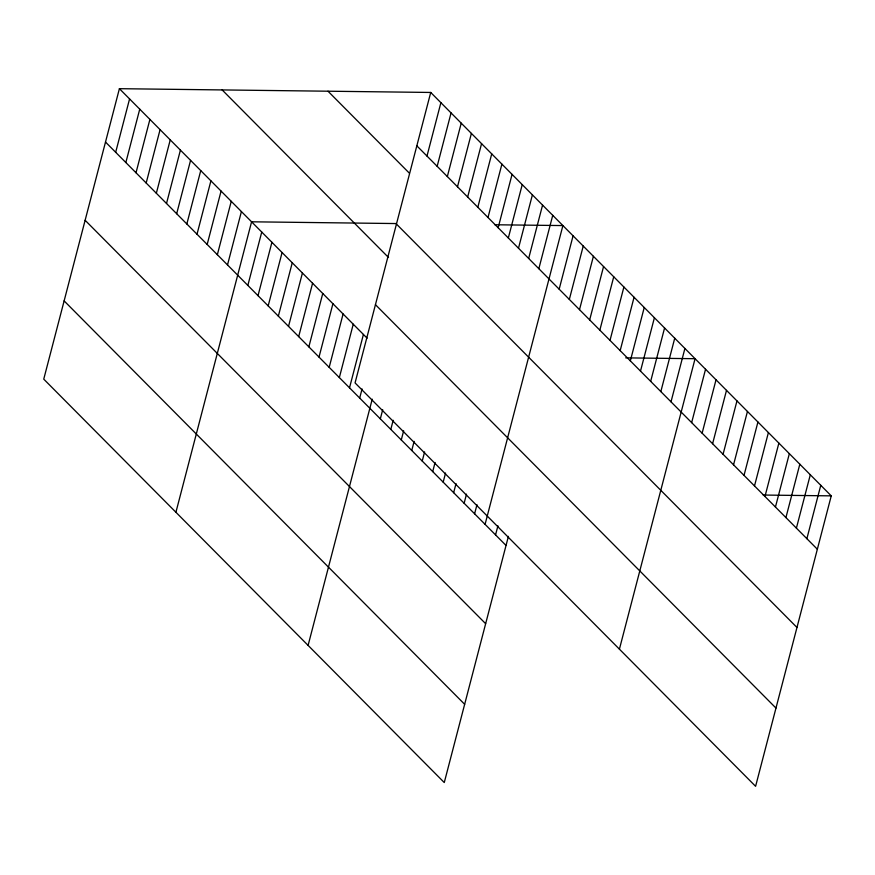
<?xml version="1.0" encoding="UTF-8"?>
<svg xmlns="http://www.w3.org/2000/svg" width="875" height="875" viewBox="0 0 875 875"><rect width="100%" height="100%" fill="white"/><g stroke="black" fill="none" stroke-linecap="round" stroke-linejoin="round"><path stroke-width="1.31" d="M430.73 92.455L355.064 382.911L755.595 786.319L831.25 495.863L430.73 92.455L119.405 88.681L43.75 379.137L444.27 782.545L508.408 536.342M115.675 152.283L129.577 98.919M125.847 162.52L139.748 109.156M136.008 172.769L149.909 119.394M146.18 183.006L160.081 129.642M156.341 193.244L170.242 139.88M166.513 203.481L180.414 150.117M176.673 213.73L190.575 160.355M186.845 223.967L200.747 170.603M197.017 234.205L210.908 180.841M207.178 244.442L221.08 191.078M217.35 254.691L231.252 201.327M227.511 264.928L241.412 211.564M175.919 512.258L251.584 221.802L396.386 223.562M247.844 285.414L261.745 232.039M258.016 295.652L271.917 242.288M268.177 305.889L282.078 252.525M278.348 316.127L292.25 262.762M288.52 326.375L302.422 273M298.681 336.613L312.583 283.248M308.853 346.85L322.755 293.486M319.014 357.088L332.916 303.723M329.186 367.336L343.088 313.972M339.347 377.573L353.248 324.209M349.519 387.811L363.42 334.447M359.691 398.059L362.064 388.938M426.989 156.056L440.891 102.692M308.098 645.389L372.225 399.186M437.161 166.294L451.062 112.93M380.33 418.841L382.703 409.73M447.333 176.542L461.223 123.178M390.808 429.395L393.181 420.284M457.494 186.78L471.395 133.416M401.275 439.95L403.648 430.839M467.666 197.017L481.567 143.653M411.753 450.494L414.127 441.383M477.827 207.266L491.728 153.891M422.231 461.048L424.605 451.938M487.998 217.503L501.9 164.139M432.709 471.603L435.083 462.492M498.159 227.741L512.061 174.377M443.177 482.147L445.55 473.036M508.331 237.978L522.233 184.614M453.655 492.702L456.028 483.591M518.492 248.227L532.394 194.862M464.133 503.256L466.506 494.145M528.664 258.464L542.566 205.1M474.611 513.8L476.973 504.689M538.836 268.702L552.738 215.338M485.078 524.355L562.898 225.575L494.834 224.755M559.169 289.188L573.07 235.823M495.556 534.909L497.93 525.798M569.33 299.425L583.231 246.061M579.502 309.663L593.403 256.298M589.663 319.911L603.564 266.536M599.834 330.148L613.736 276.784M610.006 340.386L623.897 287.022M620.167 350.623L634.069 297.259M630.339 360.872L644.241 307.508M640.5 371.109L654.402 317.745M650.672 381.347L664.573 327.983M660.833 391.584L674.734 338.22M671.005 401.833L684.906 348.469M619.413 649.163L695.067 358.706L625.723 357.864M691.644 422.625L705.545 369.261M702.122 433.169L716.023 379.805M712.6 443.723L726.502 390.359M723.067 454.278L736.969 400.903M733.545 464.822L747.447 411.458M744.023 475.377L757.925 422.012M754.502 485.931L768.403 432.556M764.969 496.475L778.87 443.111M775.447 507.03L789.348 453.666M785.925 517.573L799.827 464.209M796.403 528.128L810.305 474.764M806.87 538.683L820.772 485.319M763.186 495.042L831.25 495.863M416.828 145.819L817.348 549.227M327.994 91.208L409.325 173.13M396.441 224.055L796.972 627.473M222.141 89.917L388.511 257.491M375.452 304.675L775.972 708.083M119.405 88.681L367.117 338.177M105.503 142.045L506.034 545.453M85.127 220.281L485.647 623.7M64.127 300.891L464.658 704.309"/></g></svg>
